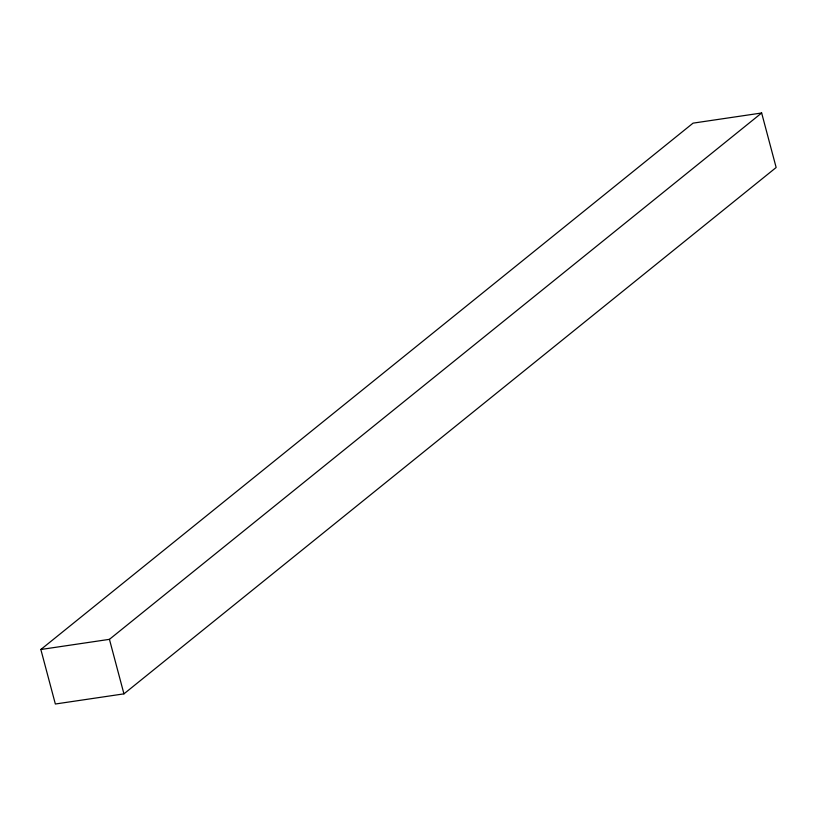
<?xml version="1.0" encoding="UTF-8"?>
<svg xmlns="http://www.w3.org/2000/svg" width="817" height="817" viewBox="0 0 817 817"><rect width="100%" height="100%" fill="white"/><g stroke="black" fill="none" stroke-linecap="round" stroke-linejoin="round"><path stroke-width="1.23" d="M40.85 649.495L693.061 123.142L761.648 112.991L776.15 167.505L123.939 693.858L55.352 704.009L40.85 649.495L109.437 639.343L761.648 112.991M109.437 639.343L123.939 693.858"/></g></svg>
